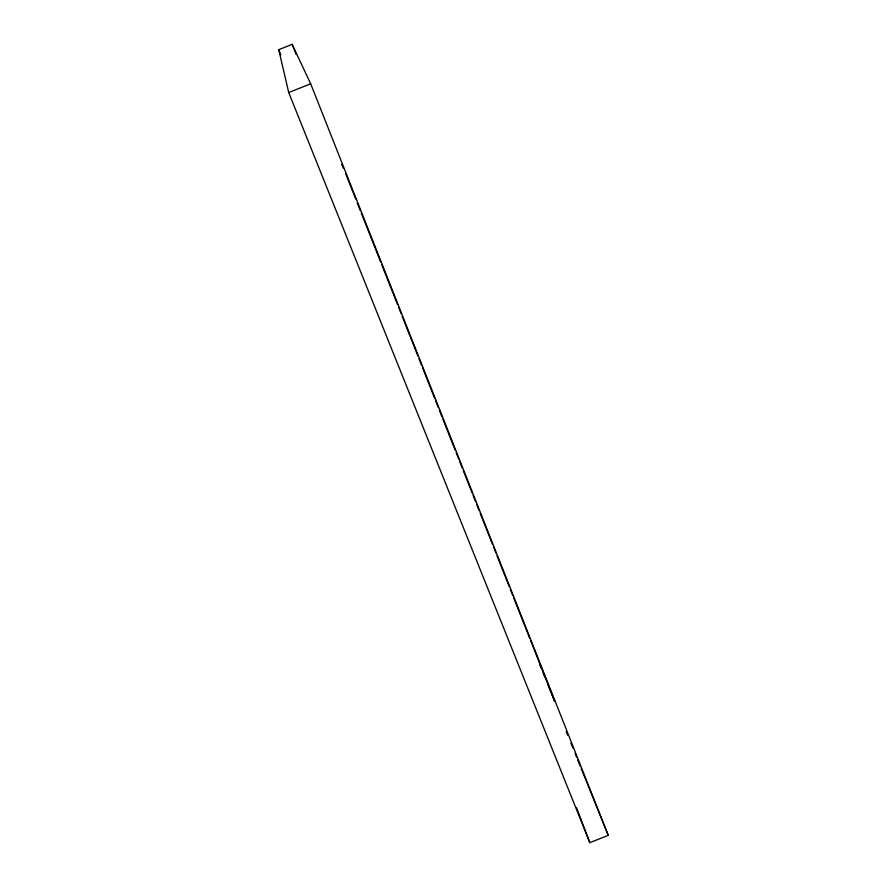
<?xml version="1.0" encoding="UTF-8"?>
<svg xmlns="http://www.w3.org/2000/svg" width="887" height="887" viewBox="0 0 887 887"><rect width="100%" height="100%" fill="white"/><g stroke="black" fill="none" stroke-linecap="round" stroke-linejoin="round"><path stroke-width="1.33" d="M278.751 49.683L292.156 44.35L310.672 83.799L608.249 835.343L589.822 842.65L288.707 92.536L278.751 49.683L280.802 54.828M288.707 92.536L310.672 83.799M341.661 164.361L343.302 168.164M539.54 664.019L541.092 667.867M543.177 673L544.74 676.848M547.856 684.542L550.982 692.237M552.024 694.809L554.619 701.218L530.648 640.691M566.228 731.509L567.78 735.356M570.895 743.04L572.969 748.173M575.042 753.296L576.605 757.143M577.637 759.704L580.231 766.124M581.273 768.685L608.249 835.343M345.498 173.231L355.698 198.987M357.228 202.857L360.288 210.574M361.308 213.157L380.689 262.086M381.709 264.67L397.52 304.585M398.54 307.157L401.09 313.599M402.11 316.171L417.921 356.097M418.941 358.67L421.491 365.111M422.511 367.684L434.752 398.596M435.772 401.168L438.322 407.61M439.342 410.182L441.892 416.624M442.912 419.196L455.164 450.108M456.184 452.68L458.734 459.122M459.754 461.695L462.304 468.136M463.324 470.709L471.995 492.595M473.015 495.179L475.565 501.61M476.585 504.193L479.135 510.624M480.155 513.207L492.396 544.108M493.416 546.68L495.966 553.122M496.986 555.705L509.227 586.606M510.247 589.179L512.797 595.62M513.817 598.193L529.628 638.119M292.156 44.35L296.236 54.628M576.572 807.747L589.822 842.65"/></g></svg>
